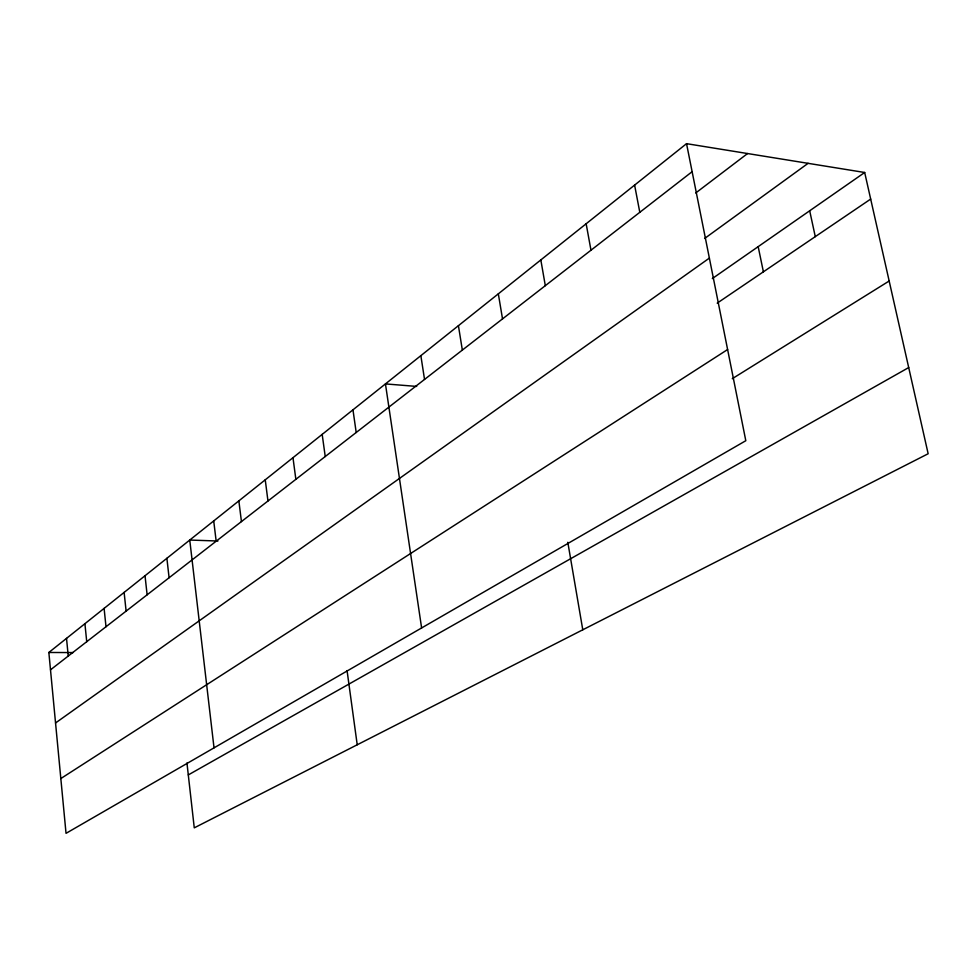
<?xml version="1.0" encoding="UTF-8"?>
<svg xmlns="http://www.w3.org/2000/svg" width="977" height="977" viewBox="0 0 977 977"><rect width="100%" height="100%" fill="white"/><g stroke="black" fill="none" stroke-linecap="round" stroke-linejoin="round"><path stroke-width="1.47" d="M686.538 143.668L745.805 440.712L66.033 833.332L48.85 652.477L686.538 143.668L864.682 172.489L928.15 453.743L194.264 827.849L186.949 762.976M50.499 669.831L692.131 171.683M695.734 192.97L747.576 153.536M704.637 238.461L808.101 163.33M55.542 722.968L709.375 258.099M712.318 278.579L864.682 172.489M717.203 303.139L870.678 199.076M60.83 778.559L727.621 349.534M732.274 378.697L889.168 281.01M188.305 774.92L908.708 367.56M48.85 652.477L73.08 652.575M217.92 541.014L189.758 540.049L214.024 747.857M416.678 386.416L385.451 383.912L421.612 627.955M809.689 210.776L815.282 236.642M758.176 246.644L763.391 271.814M634.61 185.093L639.801 212.314M586.151 223.757L590.975 250.222M540.831 259.931L545.313 285.675M567.808 542.296L582.78 629.799M498.331 293.833L502.52 318.893M458.421 325.683L462.341 350.096M420.855 355.652L424.531 379.442M352.966 409.827L356.202 432.493M322.178 434.386L325.231 456.528M347.067 670.601L357.216 744.779M292.978 457.688L295.86 479.341M265.243 479.817L267.967 500.993M238.852 500.871L241.441 521.596M213.719 520.924L216.173 541.209M166.884 558.294L169.094 577.761M145.023 575.734L147.124 594.822M124.116 592.416L126.118 611.126M104.099 608.39L106.004 626.745M84.914 623.705L86.733 641.706M66.521 638.384L68.243 656.056"/></g></svg>
